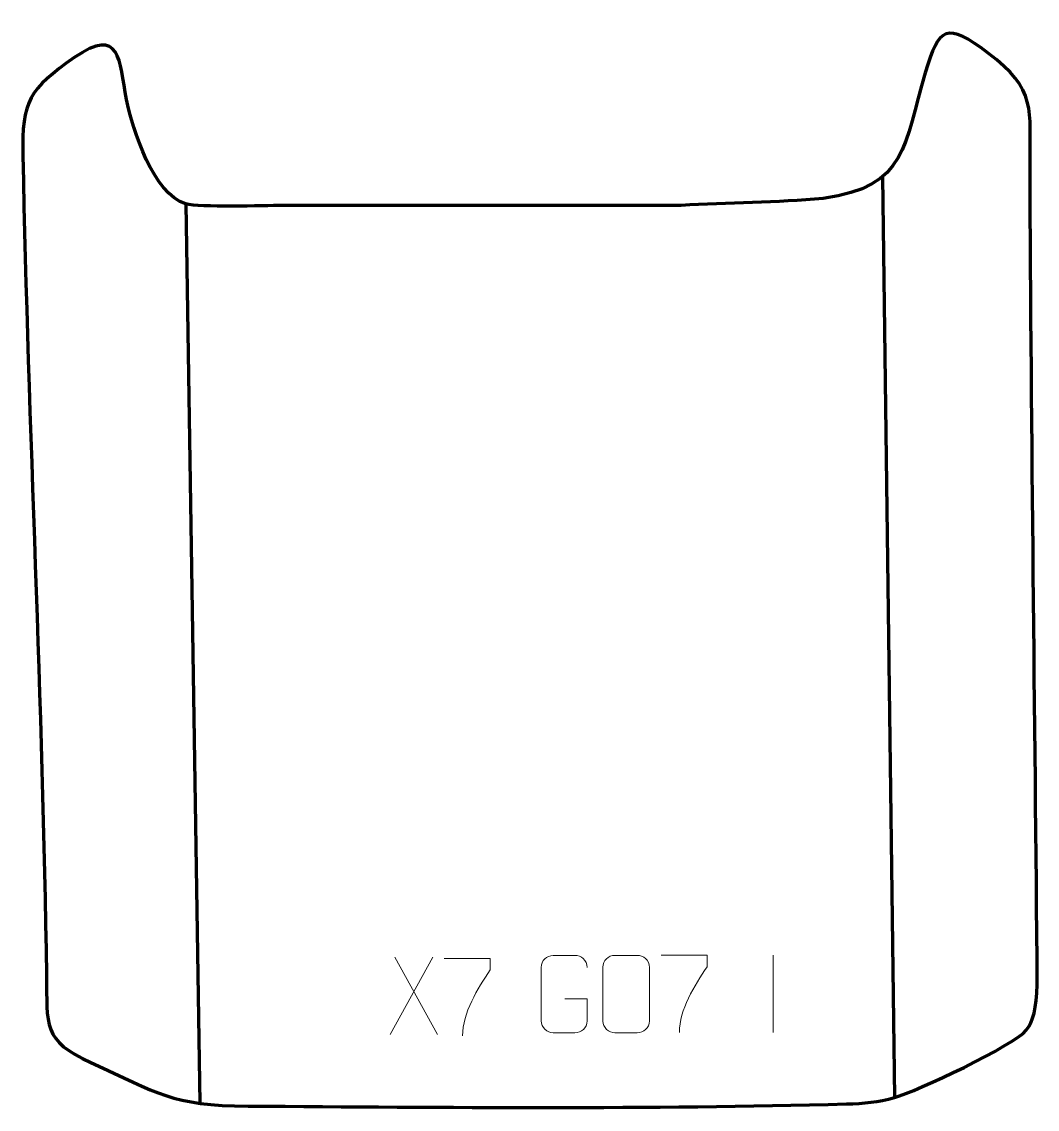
# Model space of a CAD drawing. Header units: millimetres. Extents: x -179 to 149, y -149 to 202.
import ezdxf

# ---------------------------------------------------------------- set-up
doc = ezdxf.new("R2010")
doc.units = ezdxf.units.MM
doc.header["$MEASUREMENT"] = 0
doc.layers.add('layer 2', color=7, linetype='Continuous')
doc.layers.add('layer 3', color=7, linetype='Continuous')

msp = doc.modelspace()

# ---------------------------------------------------------------- linework, layer by layer
at = {"layer": 'layer 2', "color": 142, "lineweight": 158}
for points in [[(98.8742, 151.9004), (98.8742, 151.9004), (102.7054, -145.3616), (102.7054, -145.3616)], [(-125.9944, 143.1419), (-125.9944, 143.1419), (-121.4743, -147.2051), (-121.4743, -147.2051)]]:
    msp.add_open_spline(points, degree=3, dxfattribs=at)
at = {"layer": 'layer 3', "color": 242, "lineweight": 158}
msp.add_open_spline([(33.9033, 142.6364), (48.7786, 143.3644), (65.0514, 143.5268), (79.7151, 144.8712), (79.7151, 144.8712), (107.1037, 148.6017), (105.7651, 162.3732), (112.6894, 185.4186), (112.6894, 185.4186), (117.1808, 200.3668), (119.4767, 201.9079), (133.0203, 191.787), (133.0203, 191.787), (148.7019, 180.0685), (146.452, 173.585), (146.5173, 155.8048), (146.5173, 155.8048), (146.8861, 67.5683), (148.1201, -20.6012), (148.8325, -108.8217), (148.8325, -108.8217), (148.5055, -116.6993), (147.5443, -120.7785), (145.3004, -123.5811), (145.3004, -123.5811), (141.3088, -128.5667), (109.9322, -143.3749), (102.7054, -145.3616), (102.7054, -145.3616), (97.5984, -146.7655), (92.8996, -147.2708), (87.2745, -147.4214), (87.2745, -147.4214), (23.6951, -149.1243), (-42.1759, -148.5), (-105.8297, -148.1049), (-105.8297, -148.1049), (-130.8451, -147.9497), (-134.7446, -143.9506), (-156.5974, -134.056), (-156.5974, -134.056), (-172.2401, -126.9733), (-170.7402, -121.996), (-170.9619, -105.9105), (-170.9619, -105.9105), (-172.2007, -17.6604), (-176.8235, 70.483), (-178.5893, 158.7198), (-178.5893, 158.7198), (-178.9389, 176.5554), (-176.4827, 180.032), (-162.02, 190.3689), (-162.02, 190.3689), (-146.886, 200.5129), (-147.5662, 189.6375), (-145.083, 176.7744), (-145.083, 176.7744), (-143.1114, 167.0287), (-136.5038, 146.3142), (-125.9944, 143.1419), (-125.9944, 143.1419), (-121.6617, 141.8341), (-100.8581, 142.5899), (-94.7425, 142.5948), (-94.7425, 142.5948), (-51.8606, 142.6292), (-8.9786, 142.6186), (33.9033, 142.6364)], degree=3, knots=[0, 0, 0, 0, 0.05555556, 0.05555556, 0.05555556, 0.05555556, 0.11111111, 0.11111111, 0.11111111, 0.11111111, 0.16666667, 0.16666667, 0.16666667, 0.16666667, 0.22222222, 0.22222222, 0.22222222, 0.22222222, 0.27777778, 0.27777778, 0.27777778, 0.27777778, 0.33333333, 0.33333333, 0.33333333, 0.33333333, 0.38888889, 0.38888889, 0.38888889, 0.38888889, 0.44444444, 0.44444444, 0.44444444, 0.44444444, 0.5, 0.5, 0.5, 0.5, 0.55555556, 0.55555556, 0.55555556, 0.55555556, 0.61111111, 0.61111111, 0.61111111, 0.61111111, 0.66666667, 0.66666667, 0.66666667, 0.66666667, 0.72222222, 0.72222222, 0.72222222, 0.72222222, 0.77777778, 0.77777778, 0.77777778, 0.77777778, 0.83333333, 0.83333333, 0.83333333, 0.83333333, 0.88888889, 0.88888889, 0.88888889, 0.88888889, 1, 1, 1, 1], dxfattribs=at)
at = {"layer": 'layer 3', "color": 250, "lineweight": 9}
for points in [[(-46.2437, -100.0792), (-46.2437, -100.0792), (-59.9843, -124.975), (-59.9843, -124.975)], [(-58.5297, -100.0792), (-58.5297, -100.0792), (-44.7891, -125.0327), (-44.7891, -125.0327)], [(63.5994, -99.4287), (63.5994, -99.4287), (63.5994, -124.4028), (63.5994, -124.4028)]]:
    msp.add_open_spline(points, degree=3, dxfattribs=at)
for points, knots in [([(-42.5765, -100.4261), (-42.5765, -100.4261), (-27.7604, -100.4261), (-27.7604, -100.4261), (-27.7604, -100.4261), (-27.7607, -101.6757), (-27.7607, -102.9253), (-27.7604, -104.1751), (-27.7604, -104.1751), (-31.7548, -110.1722), (-36.67, -118.0058), (-36.67, -125.3846)], [0, 0, 0, 0, 0.25, 0.25, 0.25, 0.25, 0.5, 0.5, 0.5, 0.5, 1, 1, 1, 1]), ([(-3.6049, -113.445), (-3.6049, -113.445), (3.5632, -113.445), (3.5632, -113.445), (3.5632, -113.445), (3.5632, -113.445), (3.5632, -120.6131), (3.5632, -120.6131), (3.5632, -120.6131), (3.4235, -122.9365), (1.7463, -124.4161), (-0.4015, -124.4269), (-0.4015, -124.4269), (-2.7333, -124.4265), (-5.0653, -124.4265), (-7.3968, -124.4269), (-7.3968, -124.4269), (-9.3217, -124.5323), (-11.2939, -122.6478), (-11.2827, -120.6305), (-11.2827, -120.6305), (-11.2823, -114.8604), (-11.2823, -109.0907), (-11.2827, -103.3214), (-11.2827, -103.3214), (-11.2785, -101.1833), (-9.5317, -99.4641), (-7.3794, -99.4775), (-7.3794, -99.4775), (-5.0537, -99.4775), (-2.7276, -99.4775), (-0.4015, -99.4775), (-0.4015, -99.4775), (1.5452, -99.4421), (3.5366, -100.9336), (3.5632, -103.3713)], [0, 0, 0, 0, 0.1, 0.1, 0.1, 0.1, 0.2, 0.2, 0.2, 0.2, 0.3, 0.3, 0.3, 0.3, 0.4, 0.4, 0.4, 0.4, 0.5, 0.5, 0.5, 0.5, 0.6, 0.6, 0.6, 0.6, 0.7, 0.7, 0.7, 0.7, 0.8, 0.8, 0.8, 0.8, 1, 1, 1, 1]), ([(12.5595, -99.4547), (14.9256, -99.4547), (17.2921, -99.4547), (19.6586, -99.4547), (19.6586, -99.4547), (21.6391, -99.4191), (23.6651, -100.9134), (23.6922, -103.3555), (23.6922, -103.3555), (23.6918, -109.1129), (23.6918, -114.8707), (23.6922, -120.6289), (23.6922, -120.6289), (23.5501, -122.9565), (21.8437, -124.4388), (19.6586, -124.4496), (19.6586, -124.4496), (17.2862, -124.4492), (14.9138, -124.4492), (12.5418, -124.4496), (12.5418, -124.4496), (10.5833, -124.5552), (8.5769, -122.6673), (8.5883, -120.6463), (8.5883, -120.6463), (8.5887, -114.8657), (8.5887, -109.0854), (8.5883, -103.3056), (8.5883, -103.3056), (8.5926, -101.1636), (10.3697, -99.4411), (12.5595, -99.4547)], [0, 0, 0, 0, 0.11111111, 0.11111111, 0.11111111, 0.11111111, 0.22222222, 0.22222222, 0.22222222, 0.22222222, 0.33333333, 0.33333333, 0.33333333, 0.33333333, 0.44444444, 0.44444444, 0.44444444, 0.44444444, 0.55555556, 0.55555556, 0.55555556, 0.55555556, 0.66666667, 0.66666667, 0.66666667, 0.66666667, 0.77777778, 0.77777778, 0.77777778, 0.77777778, 1, 1, 1, 1]), ([(27.4235, -99.4261), (27.4235, -99.4261), (42.2396, -99.4261), (42.2396, -99.4261), (42.2396, -99.4261), (42.2393, -100.6757), (42.2393, -101.9253), (42.2396, -103.1751), (42.2396, -103.1751), (38.2452, -109.1722), (33.33, -117.0058), (33.33, -124.3846)], [0, 0, 0, 0, 0.25, 0.25, 0.25, 0.25, 0.5, 0.5, 0.5, 0.5, 1, 1, 1, 1])]:
    msp.add_open_spline(points, degree=3, knots=knots, dxfattribs=at)

doc.saveas('drawing.dxf')
